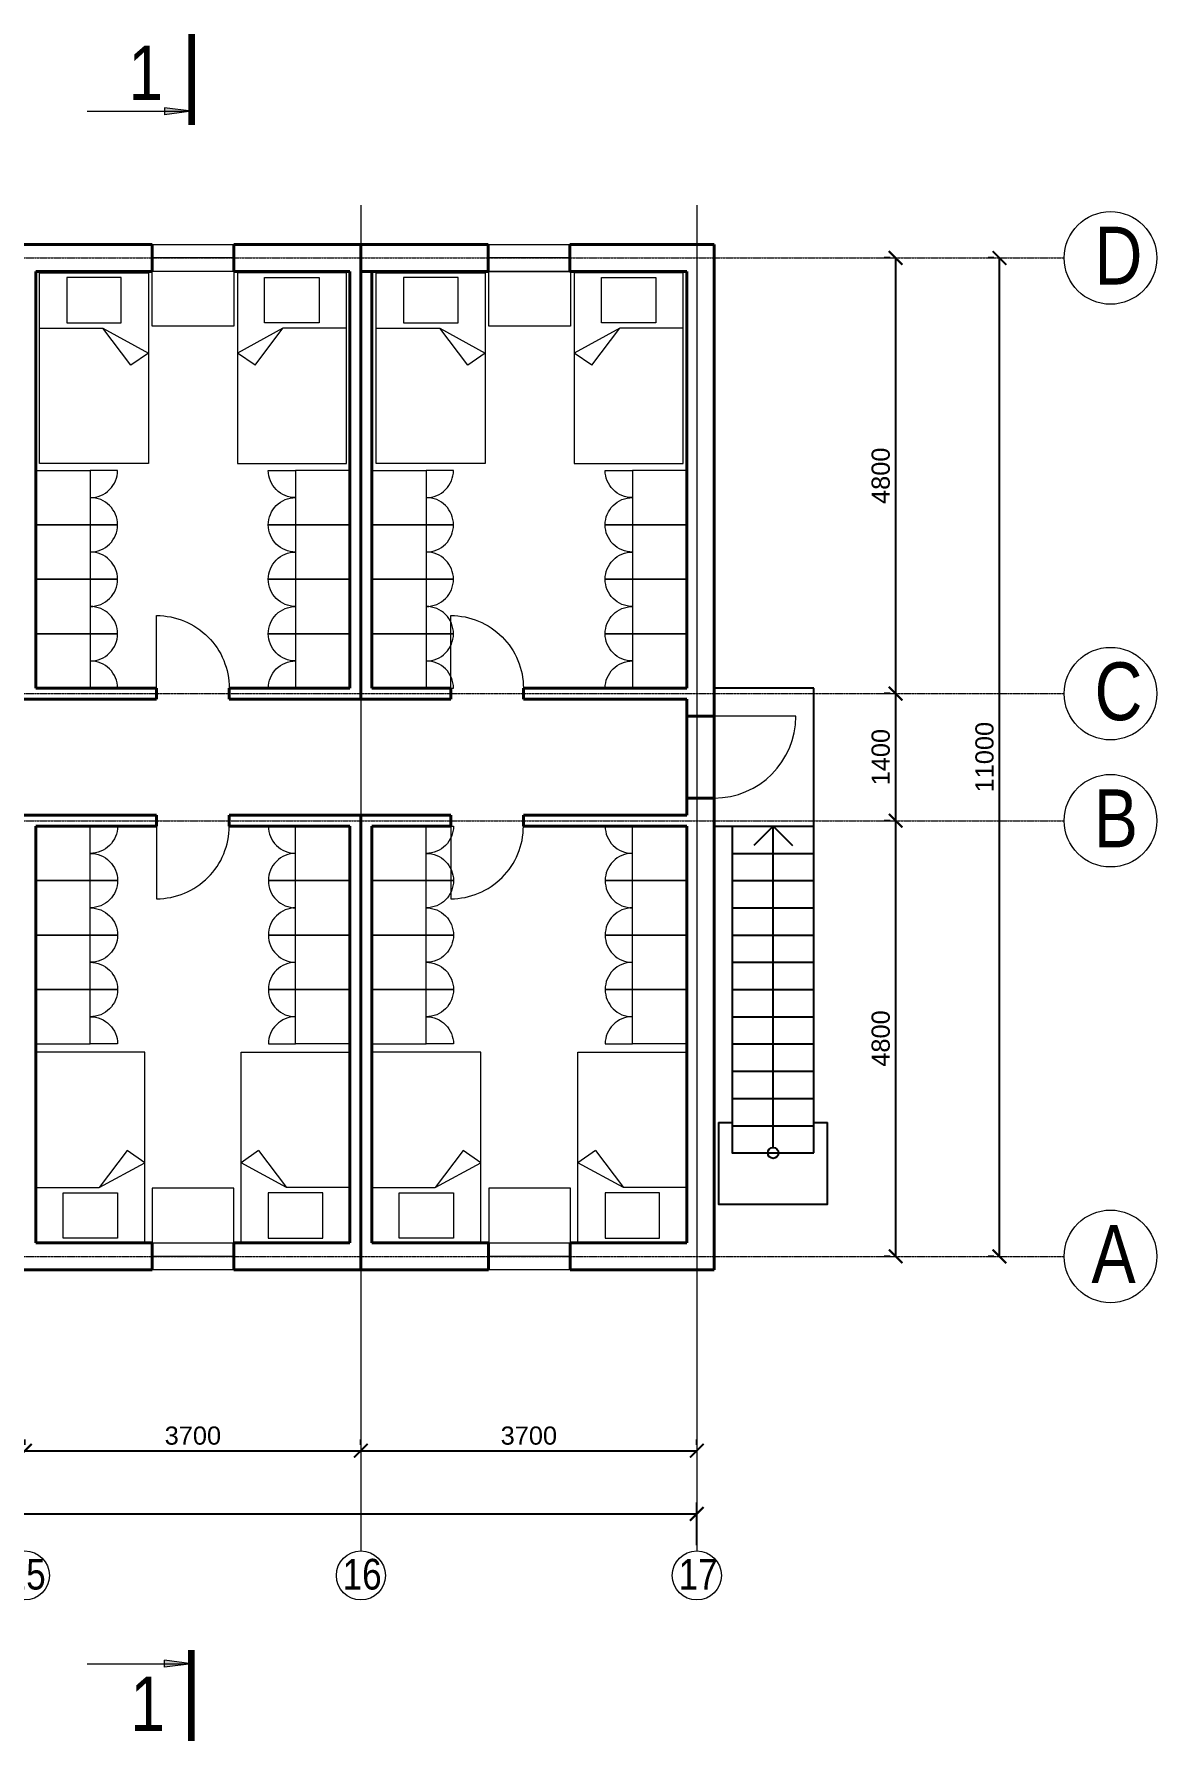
# Model space of a CAD drawing. Header units: millimetres. Extents: x 52 to 69096, y 37 to 64062.
# Drawn here: x 56732 to 69096, y 513 to 19317 of the extents above; entities that cross this region are included whole.
import ezdxf

# ---------------------------------------------------------------- set-up
doc = ezdxf.new("R2010")
doc.units = ezdxf.units.MM
doc.linetypes.add('ACAD_ISO04W100', pattern=[30, 24, -3, 0, -3])
for name, color, linetype, lineweight, true_color in [('двери', 7, 'Continuous', 18, 0x000000), ('мебель', 7, 'Continuous', 18, 0x000000), ('окна', 7, 'Continuous', 18, 0x000000), ('оси', 7, 'Continuous', 18, 0x000000), ('оси @ 100', 7, 'Continuous', 18, 0x000000), ('оси @ 5', 7, 'Continuous', 18, 0x000000), ('отметки', 7, 'Continuous', 18, 0x000000), ('перегородки', 7, 'Continuous', 40, 0x000000), ('разрез', 7, 'Continuous', 25, 0x000000), ('разрез @ 5', 7, 'Continuous', 25, 0x000000), ('стены', 7, 'Continuous', 40, 0x000000), ('фасад', 7, 'Continuous', 25, 0x000000), ('фасад @ 100', 7, 'Continuous', 25, 0x000000), ('штриховка @ 50', 7, 'Continuous', 18, 0x000000)]:
    doc.layers.add(name, color=color, linetype=linetype, lineweight=lineweight, true_color=true_color)
doc.styles.get("Standard").update_dxf_attribs({"font": 'arial.ttf'})
doc.styles.add('стиль6', font='ARIALN.TTF')
doc.dimstyles.new('Копиягг', dxfattribs={"dimtxt": 2, "dimasz": 1.5, "dimexe": 1.25, "dimexo": 0.625, "dimtad": 1, "dimdec": 0, "dimtxsty": 'Standard', "dimblk": 'ARCHTICK', "dimcen": 2.5, "dimadec": 0, "dimazin": 0, "dimtfac": 1, "dimtdec": 0, "dimtmove": 0, "dimatfit": 3, "dimfxl": 1, "dimarcsym": 0})

# ---------------------------------------------------------------- blocks, each defined once
blk = doc.blocks.new('_ArchTick')
at = {"color": 0, "linetype": 'ByBlock', "const_width": 0.15}
blk.add_lwpolyline([(-0.5, -0.5), (0.5, 0.5)], dxfattribs=at)
blk = doc.blocks.new('*D62')
at = {"layer": 'Defpoints', "color": 0, "linetype": 'ByBlock', "transparency": 16777216}
for p in [(60330, 3710), (64030, 3710), (64030, 3710)]:
    blk.add_point(p, dxfattribs=at)
at = {"layer": 'оси', "color": 0, "linetype": 'ByBlock', "lineweight": -2, "transparency": 16777216}
for p, q in [((60330, 3773), (60330, 3835)), ((64030, 3773), (64030, 3835)), ((60330, 3710), (64030, 3710))]:
    blk.add_line(p, q, dxfattribs=at)
at = {"layer": 'оси', "color": 0, "linetype": 'ByBlock', "lineweight": -2, "transparency": 16777216, "xscale": 150, "yscale": 150, "zscale": 150, "rotation": 180}
blk.add_blockref('_ArchTick', (60330, 3710), dxfattribs=at)
at = {"layer": 'оси', "color": 0, "linetype": 'ByBlock', "lineweight": -2, "transparency": 16777216, "xscale": 150, "yscale": 150, "zscale": 150}
blk.add_blockref('_ArchTick', (64030, 3710), dxfattribs=at)
at = {"layer": 'оси', "color": 0, "linetype": 'ByBlock', "transparency": 16777216, "insert": (62180, 3875), "char_height": 200, "attachment_point": 5}
blk.add_mtext('3700', dxfattribs=at)
blk = doc.blocks.new('*D64')
at = {"layer": 'Defpoints', "color": 0, "linetype": 'ByBlock', "transparency": 16777216}
for p in [(56630, 3710), (60330, 3710), (60330, 3710)]:
    blk.add_point(p, dxfattribs=at)
at = {"layer": 'оси', "color": 0, "linetype": 'ByBlock', "lineweight": -2, "transparency": 16777216}
for p, q in [((56630, 3773), (56630, 3835)), ((60330, 3773), (60330, 3835)), ((56630, 3710), (60330, 3710))]:
    blk.add_line(p, q, dxfattribs=at)
at = {"layer": 'оси', "color": 0, "linetype": 'ByBlock', "lineweight": -2, "transparency": 16777216, "xscale": 150, "yscale": 150, "zscale": 150, "rotation": 180}
blk.add_blockref('_ArchTick', (56630, 3710), dxfattribs=at)
at = {"layer": 'оси', "color": 0, "linetype": 'ByBlock', "lineweight": -2, "transparency": 16777216, "xscale": 150, "yscale": 150, "zscale": 150}
blk.add_blockref('_ArchTick', (60330, 3710), dxfattribs=at)
at = {"layer": 'оси', "color": 0, "linetype": 'ByBlock', "transparency": 16777216, "insert": (58480, 3875), "char_height": 200, "attachment_point": 5}
blk.add_mtext('3700', dxfattribs=at)
blk = doc.blocks.new('*D65')
at = {"layer": 'Defpoints', "color": 0, "linetype": 'ByBlock', "transparency": 16777216}
for p in [(66220, 10651), (66220, 10651), (66220, 5851)]:
    blk.add_point(p, dxfattribs=at)
at = {"layer": 'фасад', "color": 0, "linetype": 'ByBlock', "lineweight": -2, "transparency": 16777216}
for p, q in [((66158, 10651), (66095, 10651)), ((66220, 5851), (66220, 10651)), ((66158, 5851), (66095, 5851))]:
    blk.add_line(p, q, dxfattribs=at)
at = {"layer": 'фасад', "color": 0, "linetype": 'ByBlock', "lineweight": -2, "transparency": 16777216, "xscale": 150, "yscale": 150, "zscale": 150}
for p, rotation in [((66220, 10651), 90), ((66220, 5851), 270)]:
    blk.add_blockref('_ArchTick', p, dxfattribs=dict(at, rotation=rotation))
at = {"layer": 'фасад', "color": 0, "linetype": 'ByBlock', "transparency": 16777216, "insert": (66056, 8251), "char_height": 200, "attachment_point": 5, "rotation": 90}
blk.add_mtext('4800', dxfattribs=at)
blk = doc.blocks.new('*D66')
at = {"layer": 'Defpoints', "color": 0, "linetype": 'ByBlock', "transparency": 16777216}
for p in [(66220, 16851), (66220, 16851), (66220, 12051)]:
    blk.add_point(p, dxfattribs=at)
at = {"layer": 'фасад', "color": 0, "linetype": 'ByBlock', "lineweight": -2, "transparency": 16777216}
for p, q in [((66158, 16851), (66095, 16851)), ((66220, 12051), (66220, 16851)), ((66158, 12051), (66095, 12051))]:
    blk.add_line(p, q, dxfattribs=at)
at = {"layer": 'фасад', "color": 0, "linetype": 'ByBlock', "lineweight": -2, "transparency": 16777216, "xscale": 150, "yscale": 150, "zscale": 150}
for p, rotation in [((66220, 16851), 90), ((66220, 12051), 270)]:
    blk.add_blockref('_ArchTick', p, dxfattribs=dict(at, rotation=rotation))
at = {"layer": 'фасад', "color": 0, "linetype": 'ByBlock', "transparency": 16777216, "insert": (66056, 14451), "char_height": 200, "attachment_point": 5, "rotation": 90}
blk.add_mtext('4800', dxfattribs=at)
blk = doc.blocks.new('*D67')
at = {"layer": 'Defpoints', "color": 0, "linetype": 'ByBlock', "transparency": 16777216}
for p in [(66220, 12051), (66220, 12051), (66220, 10651)]:
    blk.add_point(p, dxfattribs=at)
at = {"layer": 'фасад', "color": 0, "linetype": 'ByBlock', "lineweight": -2, "transparency": 16777216}
for p, q in [((66158, 12051), (66095, 12051)), ((66220, 10651), (66220, 12051)), ((66158, 10651), (66095, 10651))]:
    blk.add_line(p, q, dxfattribs=at)
at = {"layer": 'фасад', "color": 0, "linetype": 'ByBlock', "lineweight": -2, "transparency": 16777216, "xscale": 150, "yscale": 150, "zscale": 150}
for p, rotation in [((66220, 12051), 90), ((66220, 10651), 270)]:
    blk.add_blockref('_ArchTick', p, dxfattribs=dict(at, rotation=rotation))
at = {"layer": 'фасад', "color": 0, "linetype": 'ByBlock', "transparency": 16777216, "insert": (66056, 11351), "char_height": 200, "attachment_point": 5, "rotation": 90}
blk.add_mtext('1400', dxfattribs=at)
blk = doc.blocks.new('*D69')
at = {"layer": 'Defpoints', "color": 0, "linetype": 'ByBlock', "transparency": 16777216}
for p in [(67363, 16851), (67363, 16851), (67363, 5851)]:
    blk.add_point(p, dxfattribs=at)
at = {"layer": 'фасад', "color": 0, "linetype": 'ByBlock', "lineweight": -2, "transparency": 16777216}
for p, q in [((67301, 16851), (67238, 16851)), ((67363, 5851), (67363, 16851)), ((67301, 5851), (67238, 5851))]:
    blk.add_line(p, q, dxfattribs=at)
at = {"layer": 'фасад', "color": 0, "linetype": 'ByBlock', "lineweight": -2, "transparency": 16777216, "xscale": 150, "yscale": 150, "zscale": 150}
for p, rotation in [((67363, 16851), 90), ((67363, 5851), 270)]:
    blk.add_blockref('_ArchTick', p, dxfattribs=dict(at, rotation=rotation))
at = {"layer": 'фасад', "color": 0, "linetype": 'ByBlock', "transparency": 16777216, "insert": (67199, 11351), "char_height": 200, "attachment_point": 5, "rotation": 90}
blk.add_mtext('11000', dxfattribs=at)
blk = doc.blocks.new('*D81')
at = {"layer": 'Defpoints', "color": 0, "linetype": 'ByBlock', "transparency": 16777216}
for p in [(64030, 3013), (4830, 2605), (64030, 2605)]:
    blk.add_point(p, dxfattribs=at)
at = {"layer": 'фасад', "color": 0, "linetype": 'ByBlock', "lineweight": -2, "transparency": 16777216}
for p, q in [((4830, 2668), (4830, 3138)), ((4830, 3013), (64030, 3013)), ((64030, 2668), (64030, 3138))]:
    blk.add_line(p, q, dxfattribs=at)
at = {"layer": 'фасад', "color": 0, "linetype": 'ByBlock', "lineweight": -2, "transparency": 16777216, "xscale": 150, "yscale": 150, "zscale": 150, "rotation": 180}
blk.add_blockref('_ArchTick', (4830, 3013), dxfattribs=at)
at = {"layer": 'фасад', "color": 0, "linetype": 'ByBlock', "lineweight": -2, "transparency": 16777216, "xscale": 150, "yscale": 150, "zscale": 150}
blk.add_blockref('_ArchTick', (64030, 3013), dxfattribs=at)
at = {"layer": 'фасад', "color": 0, "linetype": 'ByBlock', "transparency": 16777216, "insert": (33673, 3189), "char_height": 200, "attachment_point": 5}
blk.add_mtext('59200', dxfattribs=at)

msp = doc.modelspace()

# ---------------------------------------------------------------- hatches: boundary and pattern name
at = {"layer": 'отметки', "linetype": 'ByBlock', "true_color": 0x000000, "transparency": 33554687}
h = msp.add_hatch(color=18, dxfattribs=at)
h.dxf.hatch_style = 1
h.paths.add_polyline_path([(58466.3, 18466.6), (58169.2, 18466.6), (58169.2, 18504.9)])
h.paths.add_polyline_path([(58169.2, 18428.4), (58169.2, 18466.6), (58466.3, 18466.6)])
h = msp.add_hatch(color=18, dxfattribs=at)
h.dxf.hatch_style = 1
h.paths.add_polyline_path([(58466.3, 1363), (58169.2, 1363), (58169.2, 1324.7)])
h.paths.add_polyline_path([(58169.2, 1401.2), (58169.2, 1363), (58466.3, 1363)])

# ---------------------------------------------------------------- linework, layer by layer
at = {"layer": 'двери', "linetype": 'ByBlock'}
msp.add_line((65120.3, 11800.7), (64220.3, 11800.7), dxfattribs=at)
at = {"layer": 'двери'}
for points in [[(58080.3, 12110.7), (58080.3, 12910.7, -0.4142136), (58880.3, 12110.7)], [(61320.3, 12110.7), (61320.3, 12910.7, -0.4142136), (62120.3, 12110.7)], [(58080.3, 10590.7), (58080.3, 9790.7, 0.4142136), (58880.3, 10590.7)], [(61320.3, 10590.7), (61320.3, 9790.7, 0.4142136), (62120.3, 10590.7)]]:
    msp.add_lwpolyline(points, format="xyb", dxfattribs=at)
at = {"layer": 'двери', "linetype": 'ByBlock'}
msp.add_arc((64220.3, 11800.7), 900, 270, 0, dxfattribs=at)
at = {"layer": 'мебель'}
for p, q in [((58030.3, 16100.7), (58030.3, 16700.7)), ((58930.3, 16700.7), (58930.3, 16100.7)), ((61740.3, 16700.7), (62640.3, 16700.7)), ((61740.3, 16100.7), (61740.3, 16700.7)), ((62640.3, 16700.7), (62640.3, 16100.7)), ((56790.3, 16075.7), (57489, 16075.7)), ((57489, 16075.7), (57990.3, 15803.5)), ((57796.5, 15669.3), (57489, 16075.7)), ((58930.3, 16100.7), (58030.3, 16100.7)), ((59471.6, 16075.7), (58970.3, 15803.5)), ((59164.2, 15669.3), (59471.6, 16075.7)), ((60170.3, 16075.7), (59471.6, 16075.7)), ((60500.3, 16075.7), (61199, 16075.7)), ((61199, 16075.7), (61700.3, 15803.5)), ((61506.5, 15669.3), (61199, 16075.7)), ((62640.3, 16100.7), (61740.3, 16100.7)), ((63181.6, 16075.7), (62680.3, 15803.5)), ((62874.2, 15669.3), (63181.6, 16075.7)), ((63880.3, 16075.7), (63181.6, 16075.7)), ((57990.3, 15803.5), (57796.5, 15669.3)), ((59164.2, 15669.3), (58970.3, 15803.5)), ((61700.3, 15803.5), (61506.5, 15669.3)), ((62874.2, 15669.3), (62680.3, 15803.5)), ((57756.5, 7017.1), (57449, 6610.7)), ((57950.3, 6882.9), (57756.5, 7017.1)), ((59204.2, 7017.1), (59010.3, 6882.9)), ((59204.2, 7017.1), (59511.6, 6610.7)), ((61456.5, 7017.1), (61149, 6610.7)), ((61650.3, 6882.9), (61456.5, 7017.1)), ((62914.2, 7017.1), (62720.3, 6882.9)), ((62914.2, 7017.1), (63221.6, 6610.7)), ((57449, 6610.7), (57950.3, 6882.9)), ((59511.6, 6610.7), (59010.3, 6882.9)), ((61149, 6610.7), (61650.3, 6882.9)), ((63221.6, 6610.7), (62720.3, 6882.9)), ((56750.3, 6610.7), (57449, 6610.7)), ((58930.3, 6600.7), (58030.3, 6600.7)), ((58030.3, 6600.7), (58030.3, 6000.7)), ((58930.3, 6000.7), (58930.3, 6600.7)), ((60210.3, 6610.7), (59511.6, 6610.7)), ((60450.3, 6610.7), (61149, 6610.7)), ((62640.3, 6600.7), (61740.3, 6600.7)), ((61740.3, 6600.7), (61740.3, 6000.7)), ((62640.3, 6000.7), (62640.3, 6600.7)), ((63920.3, 6610.7), (63221.6, 6610.7))]:
    msp.add_line(p, q, dxfattribs=at)
for points in [[(57990.3, 16685.7), (57990.3, 14585.7), (56790.3, 14585.7), (56790.3, 16685.7)], [(57090.3, 16135.7), (57690.3, 16135.7), (57690.3, 16635.7), (57090.3, 16635.7)], [(58970.3, 16685.7), (58970.3, 14585.7), (60170.3, 14585.7), (60170.3, 16685.7)], [(59870.3, 16135.7), (59270.3, 16135.7), (59270.3, 16635.7), (59870.3, 16635.7)], [(61700.3, 16685.7), (61700.3, 14585.7), (60500.3, 14585.7), (60500.3, 16685.7)], [(60800.3, 16135.7), (61400.3, 16135.7), (61400.3, 16635.7), (60800.3, 16635.7)], [(62680.3, 16685.7), (62680.3, 14585.7), (63880.3, 14585.7), (63880.3, 16685.7)], [(63580.3, 16135.7), (62980.3, 16135.7), (62980.3, 16635.7), (63580.3, 16635.7)], [(57350.3, 13910.7), (56750.3, 13910.7), (56750.3, 14510.7), (57350.3, 14510.7)], [(59610.3, 13910.7), (60210.3, 13910.7), (60210.3, 14510.7), (59610.3, 14510.7)], [(61050.3, 13910.7), (60450.3, 13910.7), (60450.3, 14510.7), (61050.3, 14510.7)], [(63320.3, 13910.7), (63920.3, 13910.7), (63920.3, 14510.7), (63320.3, 14510.7)], [(57350.3, 13310.7), (56750.3, 13310.7), (56750.3, 13910.7), (57350.3, 13910.7)], [(59610.3, 13310.7), (60210.3, 13310.7), (60210.3, 13910.7), (59610.3, 13910.7)], [(61050.3, 13310.7), (60450.3, 13310.7), (60450.3, 13910.7), (61050.3, 13910.7)], [(63320.3, 13310.7), (63920.3, 13310.7), (63920.3, 13910.7), (63320.3, 13910.7)], [(57350.3, 12710.7), (56750.3, 12710.7), (56750.3, 13310.7), (57350.3, 13310.7)], [(59610.3, 12710.7), (60210.3, 12710.7), (60210.3, 13310.7), (59610.3, 13310.7)], [(61050.3, 12710.7), (60450.3, 12710.7), (60450.3, 13310.7), (61050.3, 13310.7)], [(63320.3, 12710.7), (63920.3, 12710.7), (63920.3, 13310.7), (63320.3, 13310.7)], [(57350.3, 12110.7), (56750.3, 12110.7), (56750.3, 12710.7), (57350.3, 12710.7)], [(59610.3, 12110.7), (60210.3, 12110.7), (60210.3, 12710.7), (59610.3, 12710.7)], [(61050.3, 12110.7), (60450.3, 12110.7), (60450.3, 12710.7), (61050.3, 12710.7)], [(63320.3, 12110.7), (63920.3, 12110.7), (63920.3, 12710.7), (63320.3, 12710.7)], [(57350.3, 10590.7), (56750.3, 10590.7), (56750.3, 9990.7), (57350.3, 9990.7)], [(59611.3, 10590.7), (60211.3, 10590.7), (60211.3, 9990.7), (59611.3, 9990.7)], [(61050.3, 10590.7), (60450.3, 10590.7), (60450.3, 9990.7), (61050.3, 9990.7)], [(63320.3, 10590.7), (63920.3, 10590.7), (63920.3, 9990.7), (63320.3, 9990.7)], [(57350.3, 9990.7), (56750.3, 9990.7), (56750.3, 9390.7), (57350.3, 9390.7)], [(59611.3, 9990.7), (60211.3, 9990.7), (60211.3, 9390.7), (59611.3, 9390.7)], [(61050.3, 9990.7), (60450.3, 9990.7), (60450.3, 9390.7), (61050.3, 9390.7)], [(63320.3, 9990.7), (63920.3, 9990.7), (63920.3, 9390.7), (63320.3, 9390.7)], [(57350.3, 9390.7), (56750.3, 9390.7), (56750.3, 8790.7), (57350.3, 8790.7)], [(59611.3, 9390.7), (60211.3, 9390.7), (60211.3, 8790.7), (59611.3, 8790.7)], [(61050.3, 9390.7), (60450.3, 9390.7), (60450.3, 8790.7), (61050.3, 8790.7)], [(63320.3, 9390.7), (63920.3, 9390.7), (63920.3, 8790.7), (63320.3, 8790.7)], [(57350.3, 8790.7), (56750.3, 8790.7), (56750.3, 8190.7), (57350.3, 8190.7)], [(59611.3, 8790.7), (60211.3, 8790.7), (60211.3, 8190.7), (59611.3, 8190.7)], [(61050.3, 8790.7), (60450.3, 8790.7), (60450.3, 8190.7), (61050.3, 8190.7)], [(63320.3, 8790.7), (63920.3, 8790.7), (63920.3, 8190.7), (63320.3, 8190.7)], [(57950.3, 6000.7), (57950.3, 8100.7), (56750.3, 8100.7), (56750.3, 6000.7)], [(59010.3, 6000.7), (59010.3, 8100.7), (60210.3, 8100.7), (60210.3, 6000.7)], [(61650.3, 6000.7), (61650.3, 8100.7), (60450.3, 8100.7), (60450.3, 6000.7)], [(62720.3, 6000.7), (62720.3, 8100.7), (63920.3, 8100.7), (63920.3, 6000.7)], [(57050.3, 6550.7), (57650.3, 6550.7), (57650.3, 6050.7), (57050.3, 6050.7)], [(59910.3, 6550.7), (59310.3, 6550.7), (59310.3, 6050.7), (59910.3, 6050.7)], [(60750.3, 6550.7), (61350.3, 6550.7), (61350.3, 6050.7), (60750.3, 6050.7)], [(63620.3, 6550.7), (63020.3, 6550.7), (63020.3, 6050.7), (63620.3, 6050.7)]]:
    msp.add_lwpolyline(points, close=True, dxfattribs=at)
for points in [[(57650.3, 13310.7), (57650.3, 13310.7, 0.4142136), (57350.3, 13610.7), (57350.3, 13610.7), (57350.3, 13610.7, 0.4142136), (57650.3, 13910.7), (57650.3, 13910.7), (57350.3, 13910.7), (57650.3, 13910.7), (57650.3, 13910.7, 0.4142136), (57350.3, 14210.7), (57350.3, 14210.7), (57350.3, 14210.7, 0.4142136), (57650.3, 14510.7), (57650.3, 14510.7), (57350.3, 14510.7)], [(59310.3, 13310.7), (59310.3, 13310.7, -0.4142136), (59610.3, 13610.7), (59610.3, 13610.7), (59610.3, 13610.7, -0.4142136), (59310.3, 13910.7), (59310.3, 13910.7), (59610.3, 13910.7), (59310.3, 13910.7), (59310.3, 13910.7, -0.4142136), (59610.3, 14210.7), (59610.3, 14210.7), (59610.3, 14210.7, -0.4142136), (59310.3, 14510.7), (59310.3, 14510.7), (59610.3, 14510.7)], [(61350.3, 13310.7), (61350.3, 13310.7, 0.4142136), (61050.3, 13610.7), (61050.3, 13610.7), (61050.3, 13610.7, 0.4142136), (61350.3, 13910.7), (61350.3, 13910.7), (61050.3, 13910.7), (61350.3, 13910.7), (61350.3, 13910.7, 0.4142136), (61050.3, 14210.7), (61050.3, 14210.7), (61050.3, 14210.7, 0.4142136), (61350.3, 14510.7), (61350.3, 14510.7), (61050.3, 14510.7)], [(63020.3, 13310.7), (63020.3, 13310.7, -0.4142136), (63320.3, 13610.7), (63320.3, 13610.7), (63320.3, 13610.7, -0.4142136), (63020.3, 13910.7), (63020.3, 13910.7), (63320.3, 13910.7), (63020.3, 13910.7), (63020.3, 13910.7, -0.4142136), (63320.3, 14210.7), (63320.3, 14210.7), (63320.3, 14210.7, -0.4142136), (63020.3, 14510.7), (63020.3, 14510.7), (63320.3, 14510.7)], [(57350.3, 12110.7), (57650.3, 12110.7), (57650.3, 12110.7, 0.4142136), (57350.3, 12410.7), (57350.3, 12410.7), (57350.3, 12410.7, 0.4142136), (57650.3, 12710.7), (57650.3, 12710.7), (57350.3, 12710.7), (57650.3, 12710.7), (57650.3, 12710.7, 0.4142136), (57350.3, 13010.7), (57350.3, 13010.7), (57350.3, 13010.7, 0.4142136), (57650.3, 13310.7), (57650.3, 13310.7), (57350.3, 13310.7), (57650.3, 13310.7)], [(59610.3, 12110.7), (59310.3, 12110.7), (59310.3, 12110.7, -0.4142136), (59610.3, 12410.7), (59610.3, 12410.7), (59610.3, 12410.7, -0.4142136), (59310.3, 12710.7), (59310.3, 12710.7), (59610.3, 12710.7), (59310.3, 12710.7), (59310.3, 12710.7, -0.4142136), (59610.3, 13010.7), (59610.3, 13010.7), (59610.3, 13010.7, -0.4142136), (59310.3, 13310.7), (59310.3, 13310.7), (59610.3, 13310.7), (59310.3, 13310.7)], [(61050.3, 12110.7), (61350.3, 12110.7), (61350.3, 12110.7, 0.4142136), (61050.3, 12410.7), (61050.3, 12410.7), (61050.3, 12410.7, 0.4142136), (61350.3, 12710.7), (61350.3, 12710.7), (61050.3, 12710.7), (61350.3, 12710.7), (61350.3, 12710.7, 0.4142136), (61050.3, 13010.7), (61050.3, 13010.7), (61050.3, 13010.7, 0.4142136), (61350.3, 13310.7), (61350.3, 13310.7), (61050.3, 13310.7), (61350.3, 13310.7)], [(63320.3, 12110.7), (63020.3, 12110.7), (63020.3, 12110.7, -0.4142136), (63320.3, 12410.7), (63320.3, 12410.7), (63320.3, 12410.7, -0.4142136), (63020.3, 12710.7), (63020.3, 12710.7), (63320.3, 12710.7), (63020.3, 12710.7), (63020.3, 12710.7, -0.4142136), (63320.3, 13010.7), (63320.3, 13010.7), (63320.3, 13010.7, -0.4142136), (63020.3, 13310.7), (63020.3, 13310.7), (63320.3, 13310.7), (63020.3, 13310.7)], [(57350.3, 10590.7), (57650.3, 10590.7), (57650.3, 10590.7, -0.4142136), (57350.3, 10290.7), (57350.3, 10290.7), (57350.3, 10290.7, -0.4142136), (57650.3, 9990.7), (57650.3, 9990.7), (57350.3, 9990.7), (57650.3, 9990.7), (57650.3, 9990.7, -0.4142136), (57350.3, 9690.7), (57350.3, 9690.7), (57350.3, 9690.7, -0.4142136), (57650.3, 9390.7), (57650.3, 9390.7), (57350.3, 9390.7), (57650.3, 9390.7)], [(59611.3, 10590.7), (59311.3, 10590.7), (59311.3, 10590.7, 0.4142136), (59611.3, 10290.7), (59611.3, 10290.7), (59611.3, 10290.7, 0.4142136), (59311.3, 9990.7), (59311.3, 9990.7), (59611.3, 9990.7), (59311.3, 9990.7), (59311.3, 9990.7, 0.4142136), (59611.3, 9690.7), (59611.3, 9690.7), (59611.3, 9690.7, 0.4142136), (59311.3, 9390.7), (59311.3, 9390.7), (59611.3, 9390.7), (59311.3, 9390.7)], [(61050.3, 10590.7), (61350.3, 10590.7), (61350.3, 10590.7, -0.4142136), (61050.3, 10290.7), (61050.3, 10290.7), (61050.3, 10290.7, -0.4142136), (61350.3, 9990.7), (61350.3, 9990.7), (61050.3, 9990.7), (61350.3, 9990.7), (61350.3, 9990.7, -0.4142136), (61050.3, 9690.7), (61050.3, 9690.7), (61050.3, 9690.7, -0.4142136), (61350.3, 9390.7), (61350.3, 9390.7), (61050.3, 9390.7), (61350.3, 9390.7)], [(63320.3, 10590.7), (63020.3, 10590.7), (63020.3, 10590.7, 0.4142136), (63320.3, 10290.7), (63320.3, 10290.7), (63320.3, 10290.7, 0.4142136), (63020.3, 9990.7), (63020.3, 9990.7), (63320.3, 9990.7), (63020.3, 9990.7), (63020.3, 9990.7, 0.4142136), (63320.3, 9690.7), (63320.3, 9690.7), (63320.3, 9690.7, 0.4142136), (63020.3, 9390.7), (63020.3, 9390.7), (63320.3, 9390.7), (63020.3, 9390.7)], [(57650.3, 9390.7), (57650.3, 9390.7, -0.4142136), (57350.3, 9090.7), (57350.3, 9090.7), (57350.3, 9090.7, -0.4142136), (57650.3, 8790.7), (57650.3, 8790.7), (57350.3, 8790.7), (57650.3, 8790.7), (57650.3, 8790.7, -0.4142136), (57350.3, 8490.7), (57350.3, 8490.7), (57350.3, 8490.7, -0.4142136), (57650.3, 8190.7), (57650.3, 8190.7), (57350.3, 8190.7)], [(59311.3, 9390.7), (59311.3, 9390.7, 0.4142136), (59611.3, 9090.7), (59611.3, 9090.7), (59611.3, 9090.7, 0.4142136), (59311.3, 8790.7), (59311.3, 8790.7), (59611.3, 8790.7), (59311.3, 8790.7), (59311.3, 8790.7, 0.4142136), (59611.3, 8490.7), (59611.3, 8490.7), (59611.3, 8490.7, 0.4142136), (59311.3, 8190.7), (59311.3, 8190.7), (59611.3, 8190.7)], [(61350.3, 9390.7), (61350.3, 9390.7, -0.4142136), (61050.3, 9090.7), (61050.3, 9090.7), (61050.3, 9090.7, -0.4142136), (61350.3, 8790.7), (61350.3, 8790.7), (61050.3, 8790.7), (61350.3, 8790.7), (61350.3, 8790.7, -0.4142136), (61050.3, 8490.7), (61050.3, 8490.7), (61050.3, 8490.7, -0.4142136), (61350.3, 8190.7), (61350.3, 8190.7), (61050.3, 8190.7)], [(63020.3, 9390.7), (63020.3, 9390.7, 0.4142136), (63320.3, 9090.7), (63320.3, 9090.7), (63320.3, 9090.7, 0.4142136), (63020.3, 8790.7), (63020.3, 8790.7), (63320.3, 8790.7), (63020.3, 8790.7), (63020.3, 8790.7, 0.4142136), (63320.3, 8490.7), (63320.3, 8490.7), (63320.3, 8490.7, 0.4142136), (63020.3, 8190.7), (63020.3, 8190.7), (63320.3, 8190.7)]]:
    msp.add_lwpolyline(points, format="xyb", dxfattribs=at)
at = {"layer": 'окна'}
for p, q in [((58930.3, 16850.7), (58030.3, 16850.7)), ((62630.3, 16850.7), (61730.3, 16850.7)), ((58930.3, 5850.7), (58030.3, 5850.7)), ((62635.3, 5850.7), (61735.3, 5850.7))]:
    msp.add_line(p, q, dxfattribs=at)
for points in [[(58030.3, 16700.7), (58030.3, 17000.7), (58930.3, 17000.7), (58930.3, 16700.7)], [(61730.3, 16700.7), (61730.3, 17000.7), (62630.3, 17000.7), (62630.3, 16700.7)], [(58030.3, 5700.7), (58030.3, 6000.7), (58930.3, 6000.7), (58930.3, 5700.7)], [(61735.3, 5700.7), (61735.3, 6000.7), (62635.3, 6000.7), (62635.3, 5700.7)]]:
    msp.add_lwpolyline(points, close=True, dxfattribs=at)
at = {"layer": 'оси', "linetype": 'ACAD_ISO04W100', "ltscale": 0.5}
for p, q in [((60330.3, 17432.6), (60330.3, 2605.3)), ((64030.3, 17432.6), (64030.3, 2605.3))]:
    msp.add_line(p, q, dxfattribs=at)
at = {"layer": 'оси', "linetype": 'ACAD_ISO04W100'}
for p, q in [((4330.3, 16850.7), (68076.4, 16850.7)), ((4330.3, 12050.7), (68076.4, 12050.7)), ((4330.3, 10650.7), (68076.4, 10650.7)), ((4330.3, 5850.7), (68076.4, 5850.7))]:
    msp.add_line(p, q, dxfattribs=at)
at = {"layer": 'оси', "linetype": 'ByBlock'}
for centre in [(68586.4, 16850.7), (68586.4, 12050.7), (68586.4, 10650.7), (68586.4, 5850.7)]:
    msp.add_circle(centre, 510, dxfattribs=at)
at = {"layer": 'отметки', "linetype": 'ByBlock', "lineweight": 90}
for p, q in [((58466.3, 19316.6), (58466.3, 18316.6)), ((58466.3, 513), (58466.3, 1513))]:
    msp.add_line(p, q, dxfattribs=at)
at = {"layer": 'отметки', "linetype": 'ByBlock'}
for p, q in [((57313.9, 18466.6), (58466.3, 18466.6)), ((58466.3, 18466.6), (58169.2, 18504.9)), ((58169.2, 18504.9), (58169.2, 18428.4)), ((58466.3, 18466.6), (58169.2, 18428.4)), ((57313.9, 1363), (58466.3, 1363)), ((58466.3, 1363), (58169.2, 1401.2)), ((58169.2, 1324.7), (58169.2, 1401.2)), ((58466.3, 1363), (58169.2, 1324.7))]:
    msp.add_line(p, q, dxfattribs=at)
at = {"layer": 'перегородки'}
for p, q in [((60330.3, 11990.7), (60330.3, 17000.7)), ((56750.3, 12110.7), (56750.3, 16700.7)), ((60210.3, 12110.7), (60210.3, 16700.7)), ((60450.3, 12110.7), (60450.3, 16700.7)), ((58080.3, 12110.7), (56750.3, 12110.7)), ((58080.3, 12110.7), (58080.3, 11990.7)), ((58880.3, 12110.7), (58880.3, 11990.7)), ((60210.3, 12110.7), (58880.3, 12110.7)), ((61320.3, 12110.7), (60450.3, 12110.7)), ((61320.3, 12110.7), (61320.3, 11990.7)), ((62120.3, 12110.7), (62120.3, 11990.7)), ((63920.3, 12110.7), (62120.3, 12110.7)), ((58080.3, 11990.7), (55750.3, 11990.7)), ((61320.3, 11990.7), (58880.3, 11990.7)), ((63920.3, 11990.7), (62120.3, 11990.7)), ((58080.3, 10710.7), (56510.3, 10710.7)), ((56750.3, 6000.7), (56750.3, 10590.7)), ((58080.3, 10590.7), (56751.3, 10590.7)), ((58080.3, 10590.7), (58080.3, 10710.7)), ((58880.3, 10590.7), (58880.3, 10710.7)), ((60210.3, 10710.7), (58880.3, 10710.7)), ((60210.3, 10590.7), (58880.3, 10590.7)), ((61320.3, 10710.7), (60210.3, 10710.7)), ((60210.3, 6000.7), (60210.3, 10590.7)), ((60330.3, 10710.7), (60330.3, 5700.7)), ((60450.3, 6000.7), (60450.3, 10590.7)), ((61320.3, 10590.7), (60450.3, 10590.7)), ((61320.3, 10710.7), (61320.3, 10590.7)), ((62120.3, 10710.7), (62120.3, 10590.7)), ((63920.3, 10710.7), (62120.3, 10710.7)), ((63920.3, 10590.7), (62120.3, 10590.7))]:
    msp.add_line(p, q, dxfattribs=at)
at = {"layer": 'перегородки', "linetype": 'ByBlock'}
for p, q in [((64220.3, 11800.7), (63920.3, 11800.7)), ((64220.3, 10900.7), (63920.3, 10900.7))]:
    msp.add_line(p, q, dxfattribs=at)
at = {"layer": 'разрез', "linetype": 'ByBlock', "lineweight": 18}
for centre in [(56630.3, 2335.3), (60330.3, 2335.3), (64030.3, 2335.3)]:
    msp.add_circle(centre, 270, dxfattribs=at)
at = {"layer": 'стены'}
for p, q in [((58030.3, 17000.7), (55230.3, 17000.7)), ((61730.3, 17000.7), (58930.3, 17000.7)), ((64220.3, 17000.7), (62630.3, 17000.7)), ((64220.3, 5700.7), (64220.3, 17000.7)), ((58030.3, 16700.7), (56750.3, 16700.7)), ((60210.3, 16700.7), (58930.3, 16700.7)), ((61730.3, 16700.7), (60330.3, 16700.7)), ((63920.3, 16700.7), (62630.3, 16700.7)), ((63920.3, 12110.7), (63920.3, 16700.7)), ((63920.3, 10710.7), (63920.3, 11990.7)), ((63920.3, 6000.7), (63920.3, 10590.7)), ((56750.3, 6000.7), (58030.3, 6000.7)), ((58930.3, 6000.7), (60210.3, 6000.7)), ((60450.3, 6000.7), (61735.3, 6000.7)), ((62635.3, 6000.7), (63920.3, 6000.7)), ((55230.3, 5700.7), (58030.3, 5700.7)), ((58930.3, 5700.7), (61735.3, 5700.7)), ((62635.3, 5700.7), (64220.3, 5700.7))]:
    msp.add_line(p, q, dxfattribs=at)
at = {"layer": 'стены', "linetype": 'ByBlock'}
for p, q in [((58030.3, 17000.7), (58030.3, 16700.7)), ((58930.3, 17000.7), (58930.3, 16700.7)), ((61730.3, 17000.7), (61730.3, 16700.7)), ((62630.3, 17000.7), (62630.3, 16700.7)), ((58030.3, 5700.7), (58030.3, 6000.7)), ((58930.3, 5700.7), (58930.3, 6000.7)), ((61735.3, 5700.7), (61735.3, 6000.7)), ((62635.3, 5700.7), (62635.3, 6000.7))]:
    msp.add_line(p, q, dxfattribs=at)
at = {"layer": 'фасад', "linetype": 'ByBlock'}
for p, q in [((65320.3, 10590.7), (65320.3, 12110.7)), ((64870.3, 10590.7), (64658.2, 10378.6)), ((64870.3, 10590.7), (65082.5, 10378.6)), ((64870.3, 7050.7), (64870.3, 10590.7)), ((65320.3, 6990.7), (65320.3, 10590.7))]:
    msp.add_line(p, q, dxfattribs=at)
for points in [[(65320.3, 12110.7), (64220.3, 12110.7), (64220.3, 10590.7), (65320.3, 10590.7)], [(64420.3, 10590.7), (64420.3, 10290.7), (65320.3, 10290.7)], [(64420.3, 10290.7), (64420.3, 9990.7), (65320.3, 9990.7)], [(64420.3, 9990.7), (64420.3, 9690.7), (65320.3, 9690.7)], [(64420.3, 9690.7), (64420.3, 9390.7), (65320.3, 9390.7)], [(64420.3, 9390.7), (64420.3, 9090.7), (65320.3, 9090.7)], [(64420.3, 9090.7), (64420.3, 8790.7), (65320.3, 8790.7)], [(64420.3, 8790.7), (64420.3, 8490.7), (65320.3, 8490.7)], [(64420.3, 8490.7), (64420.3, 8190.7), (65320.3, 8190.7)], [(64420.3, 8190.7), (64420.3, 7890.7), (65320.3, 7890.7)], [(64420.3, 7890.7), (64420.3, 7590.7), (65320.3, 7590.7)], [(64420.3, 7590.7), (64420.3, 7290.7), (65320.3, 7290.7)], [(64270.3, 7326.7), (64420.3, 7326.7)], [(64270.3, 7326.7), (64270.3, 6426.7), (65470.3, 6426.7), (65470.3, 7326.7)], [(64420.3, 7290.7), (64420.3, 6990.7), (65320.3, 6990.7)], [(65320.3, 7326.7), (65470.3, 7326.7)]]:
    msp.add_lwpolyline(points, dxfattribs=at)
msp.add_circle((64870.3, 6990.7), 60, dxfattribs=at)

# ---------------------------------------------------------------- texts
at = {"layer": 'оси @ 5', "linetype": 'ByBlock', "char_height": 637.5, "attachment_point": 1, "style": 'стиль6'}
for s, insert in [('D', (68410.3, 17195.4)), ('C', (68410.3, 12395.4)), ('B', (68401.8, 10995.4)), ('А', (68376.3, 6195.4))]:
    msp.add_mtext_dynamic_manual_height_columns(s, width=253.168, gutter_width=75, heights=[0], dxfattribs=dict(at, insert=insert))
at = {"layer": 'разрез @ 5', "linetype": 'ByBlock', "lineweight": 18, "char_height": 337.5, "attachment_point": 1, "style": 'стиль6'}
for s, insert in [('15', (56429, 2517.8)), ('16', (60129, 2517.8)), ('17', (63829, 2517.8))]:
    msp.add_mtext_dynamic_manual_height_columns(s, width=253.168, gutter_width=75, heights=[0], dxfattribs=dict(at, insert=insert))
at = {"layer": 'штриховка @ 50', "linetype": 'ByBlock', "char_height": 600, "attachment_point": 1, "style": 'стиль6'}
for insert in [(57770.6, 19191.2), (57789.6, 1221.6)]:
    msp.add_mtext_dynamic_manual_height_columns('1', width=732.009, gutter_width=750, heights=[0], dxfattribs=dict(at, insert=insert))

# ---------------------------------------------------------------- dimensions: what is measured, and where the dimension line sits
at = {"layer": 'оси @ 100', "linetype": 'ByBlock'}
for base, p1, p2, picture, middle in [((60330.3, 3710.1), (56630.3, 3710.1), (60330.3, 3710.1), '*D64', (58480.3, 3874.8)), ((64030.3, 3710.1), (60330.3, 3710.1), (64030.3, 3710.1), '*D62', (62180.3, 3874.8))]:
    dim = msp.add_linear_dim(base=base, p1=p1, p2=p2, dimstyle='Копиягг', override={"dimscale": 100, "dimtix": 0, "dimtofl": 1, "dimtmove": 0, "dimatfit": 3}, dxfattribs=at)
    dim.commit()
    dim.dimension.update_dxf_attribs({"geometry": picture, "text_midpoint": middle})
at = {"layer": 'фасад @ 100', "linetype": 'ByBlock'}
for base, p1, p2, picture, middle in [((66220.1, 16850.7), (66220.1, 12050.7), (66220.1, 16850.7), '*D66', (66055.5, 14450.7)), ((67363.1, 16850.7), (67363.1, 5850.7), (67363.1, 16850.7), '*D69', (67198.5, 11350.7)), ((66220.1, 12050.7), (66220.1, 10650.7), (66220.1, 12050.7), '*D67', (66055.5, 11350.7)), ((66220.1, 10650.7), (66220.1, 5850.7), (66220.1, 10650.7), '*D65', (66055.5, 8250.7))]:
    dim = msp.add_linear_dim(base=base, p1=p1, p2=p2, angle=90, dimstyle='Копиягг', override={"dimscale": 100, "dimtix": 0, "dimtofl": 1, "dimtmove": 0, "dimatfit": 3}, dxfattribs=at)
    dim.commit()
    dim.dimension.update_dxf_attribs({"geometry": picture, "text_midpoint": middle})
dim = msp.add_linear_dim(base=(64030.3, 3013), p1=(4830.3, 2605.3), p2=(64030.3, 2605.3), dimstyle='Копиягг', override={"dimscale": 100, "dimtix": 0, "dimtofl": 1, "dimtmove": 2, "dimatfit": 3}, dxfattribs=at)
dim.commit()
dim.dimension.update_dxf_attribs({"geometry": '*D81', "text_midpoint": (33673.4, 3188.6), "dimtype": 160})

doc.saveas('drawing.dxf')
